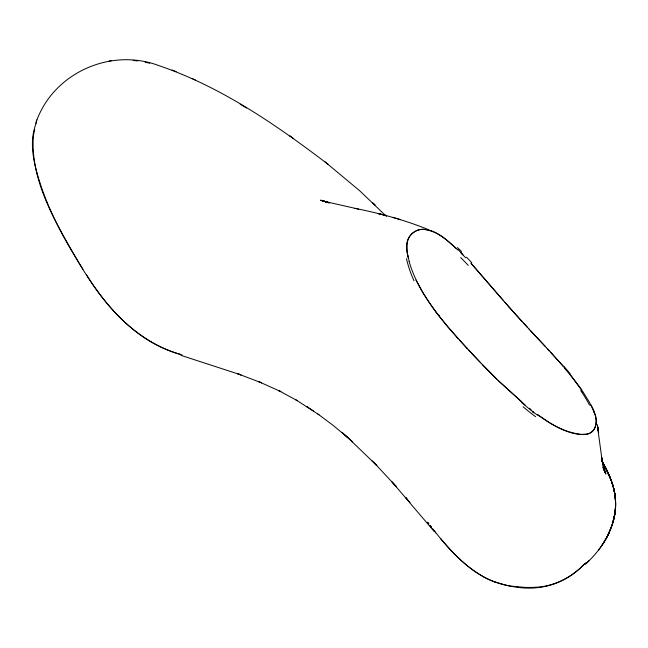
<?xml version="1.0" encoding="UTF-8"?>
<svg xmlns="http://www.w3.org/2000/svg" width="648" height="648" viewBox="0 0 648 648"><rect width="100%" height="100%" fill="white"/><g stroke="black" fill="none" stroke-linecap="round" stroke-linejoin="round"><path stroke-width="0.97" d="M406.79 244.207L406.895 251.132L408.256 258.374M33.331 136.282C30.181 182.137 57.202 225.026 79.161 263.331C102.182 301.66 132.467 339.69 176.92 353.338M33.445 135.481L34.06 132.565M34.263 131.593L34.773 129.738M35.664 123.501C52.091 73.508 110.168 47.085 159.084 65.683C221.187 86.816 276.186 124.878 328.026 164.268M36.272 121.549L36.823 119.831M36.563 122.245C27.799 143.216 34.652 166.479 41.326 186.997C51.362 216.149 66.38 243.284 82.96 269.171M589.437 560.326L585.444 564.116C599.303 551.65 610.416 535.451 614.247 516.999C618.613 497.81 612.101 478.111 602.243 461.708C611.744 477.689 618.362 496.635 614.531 515.379C616.491 504.565 615.624 493.314 612.093 482.922C616.442 495.639 616.71 509.668 612.854 522.555C617.657 506.833 615.859 489.588 608.901 474.79L611.267 480.565L602.243 461.708M607.8 535.41L612.376 524.175L614.936 512.957C612.976 526.63 606.787 539.42 598.379 550.282L599.554 548.662M605.888 538.909L601.814 545.559M582.05 566.401L584.537 563.817M582.082 566.546L585.922 562.683M581.864 566.757C569.276 578.356 552.89 586.618 535.621 587.25M111.529 60.62L109.253 60.961M523.454 587.266L510.43 586.059L502.265 584.383M518.311 587.412C537.662 590.069 558.009 585.403 573.666 573.561A109.301 87.917 27.3 0 0 582.025 566.376M133.091 60.418L137.692 60.961M145.152 62.224L149.753 63.212M354.812 208.324C379.995 213.346 404.903 220.02 428.701 229.765M358.644 209.15L324.332 201.35M327.815 202.184L320.622 200.256L327.896 202.541M320.622 200.256L327.726 202.233M400.561 219.672L392.939 217.388M177.811 353.614L180.484 354.424M177.552 353.549L182.023 354.934M321.189 200.337L328.01 202.459M180.881 355.323L241.048 374.909L237.516 373.677L261.565 382.83L258.366 381.494L280.924 391.635L278.527 390.501L297.383 400.707M494.918 581.904L506.428 585.346A92.98 73.896 26 0 0 518.303 587.38M322.315 200.58L327.912 202.541M327.969 202.557L326.219 201.941L329.354 203.116M176.653 353.273C137.36 340.492 107.706 309.258 86.549 274.865M431.552 231.166C441.871 234.77 449.89 242.603 457.739 249.893M176.126 71.588L172.076 70.033M490.828 580.422C470.537 571.455 454.621 555.271 440.575 538.52M195.696 80.166L192.027 78.432M483.635 576.801C464.648 566.336 449.688 550.055 436.29 533.304M246.629 108.062L240.23 104.247M295.48 399.549L319.027 414.777M545.705 420.317C556.227 427.315 568.037 432.759 580.673 434.322A12.717 10.19 23 0 0 583.961 434.209C595.933 434.776 599.262 420.69 593.851 412.112M545.851 420.341L537.621 414.615M313.697 411.107L306.617 406.385L308.278 407.503M290.798 136.574L289.899 135.967L293.212 138.251M537.427 414.663C550.703 423.662 565.048 433.561 581.572 434.5C600.121 436.031 597.999 415.328 590.741 404.789M317.544 413.756L332.878 425.177L347.911 437.659L341.925 432.394L352.609 441.815M325.004 161.862L359.834 190.877L386.443 216.416M525.058 404.935L499.616 381.939L481.18 363.398M521.891 402.06L498.126 380.376M346.899 436.768L376.812 465.523L372.236 460.914M456.492 248.678C446.675 240.214 436.315 229.384 422.423 229.287A20.776 17.569 49.1 0 0 416.713 230.526L413.068 232.673A22.567 19.1 48 0 0 406.766 244.199M460.59 252.518L463.247 255.093M372.511 202.557L375.03 205.003L373.783 203.788M496.749 379.177L482.59 364.856M461.797 253.846L465.791 257.864M437.999 314.345L439.287 315.633M459.464 340.07L481.245 363.415M479.86 361.981L468.893 350.406M374.139 462.818L396.438 486.745L392.056 481.942L434.2 531.449M530.194 330.35L545.235 346.421M528.873 328.925L546.564 347.855M549.188 350.69L546.426 347.749M547.763 349.191L551.788 353.524M528.914 328.933L518.343 317.415M527.569 327.475L523.535 323.093M467.508 349.005L447.59 326.641L436.072 312.36M550.427 352.075L563.533 366.485M471.039 263.388L508.883 306.828M551.756 353.524L564.7 368.007M522.312 321.781L519.672 318.881M471.072 263.201L499.559 296.257M517.007 315.949L519.518 318.686M515.678 314.466L518.181 317.212M512.989 311.486L515.516 314.256M514.334 312.984L516.853 315.73M529.659 408.297L531.206 410.022M511.653 309.987L514.188 312.773M510.3 308.48L512.86 311.291M508.955 306.966L511.531 309.809M507.611 305.443L510.203 308.318M456.97 337.333L458.29 338.815M533.539 412.638L532.381 411.318L533.701 412.808M456.8 337.073C437.133 314.709 417.506 290.563 409.091 261.468M507.562 305.329L504.922 302.341M503.609 300.834L499.665 296.322M409.981 502.597L405.624 497.364L407.357 499.454M569.673 373.791L582.001 390.145M433.204 529.432L435.059 531.757M432.54 528.703L436.274 533.417M427.64 522.288L428.879 523.884M430.118 525.479L431.349 527.083M427.542 522.256L428.636 523.673M430.272 525.795L431.365 527.213M582.998 391.886L588.886 401.347A85.957 67.781 25.6 0 1 591.559 406.62A105.349 83.446 25 0 1 593.924 412.096M424.059 294.727L415.992 280.066M602.924 467.386L605.443 472.757L603.061 467.621M604.884 471.371L603.572 468.577L605.88 474.077L603.215 466.171L604.851 471.833L603.653 467.686M603.572 468.577L605.556 472.789M604.406 470.27L602.81 464.073M603.401 466.625L601.619 457.358L602.267 461.295M597.213 424.44L602.016 459.74L601.619 457.358M407.916 255.992C406.32 248.5 405.689 239.42 411.95 233.806A16.062 13.584 49.6 0 1 412.784 233.061C416.559 229.781 421.921 228.55 426.757 229.894A38.734 32.149 47 0 1 431.544 231.215M564.449 368.145A248.314 194.003 26.4 0 1 582.779 391.967M466.511 257.216A173.413 114.68 43.5 0 1 471.801 262.796M457.998 249.618A233.831 137.044 43.8 0 1 462.073 253.587M409.261 261.452A76.375 66.485 43 0 1 408.07 255.992M537.257 415.012A222.28 183.457 22.9 0 1 521.51 402.392M494.902 581.977A71.79 58.085 26.5 0 1 483.602 576.866M535.596 416.705A176.807 147.404 22.6 0 1 523.066 406.733M436.226 312.255A230.056 220.077 17.2 0 1 424.221 294.638M414.048 280.803A111.14 103.097 29.5 0 1 406.482 258.633M457.423 247.601A175.349 107.787 43.5 0 1 461.579 251.497M460.679 257.588A142.682 94.859 43.4 0 1 468.237 265.388M563.857 366.298A240.108 191.46 25 0 1 570.005 373.621M580.746 390.623A145.022 112.396 27 0 1 589.526 405.081M535.637 587.307A136.696 109.253 26.3 0 1 523.463 587.331M502.273 584.318A62.548 50.196 26.4 0 1 490.852 580.365M608.569 533.693L606.86 537.208L609.46 531.846L608.569 533.693M385.584 215.379L377.97 213.532L385.584 215.379M603.264 463.547L601.798 460.971L603.264 463.547M598.096 429.3L597.488 425.858L598.363 430.904L597.772 427.437L598.096 429.3M598.622 432.524L598.047 429.008L598.622 432.524M615.227 497.154L614.434 491.824L615.227 497.154"/></g></svg>
